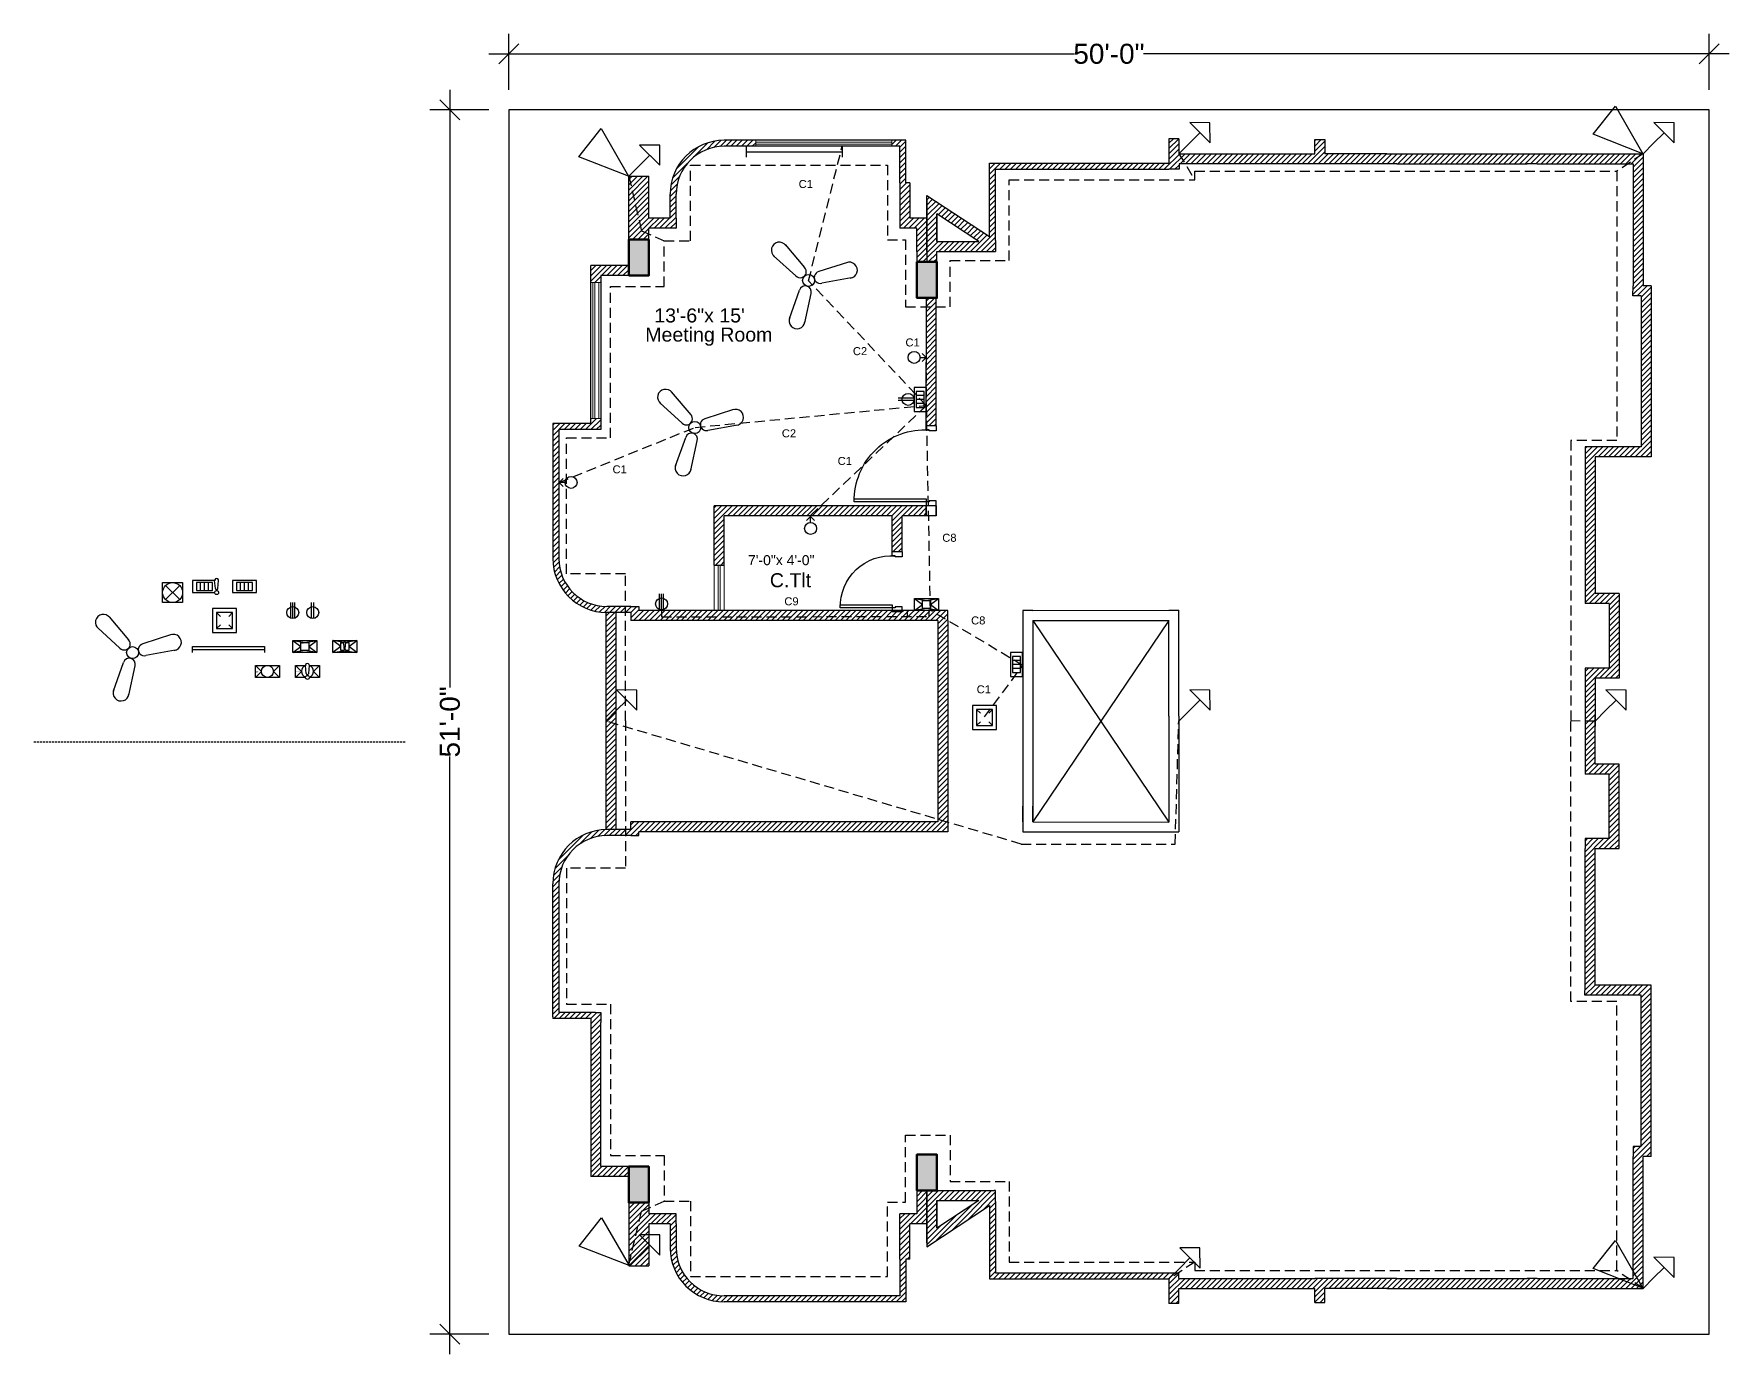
# Model space of a CAD drawing. Header units: inches. Extents: x 3867 to 6777, y -892 to 1021.
# Drawn here: x 3867 to 4714, y 361 to 1021 of the extents above; entities that cross this region are included whole.
import ezdxf

# ---------------------------------------------------------------- set-up
doc = ezdxf.new("R2010")
doc.units = ezdxf.units.IN
doc.header["$MEASUREMENT"] = 0
doc.linetypes.add('DASHED2', pattern=[0.375, 0.25, -0.125])
doc.linetypes.add('HIDDEN', pattern=[0.375, 0.25, -0.125])
for name, color, linetype, lineweight in [('column.60', 255, 'Continuous', 80), ('Text', 191, 'Continuous', 15), ('WINDOW', 40, 'Continuous', 18)]:
    doc.layers.add(name, color=color, linetype=linetype, lineweight=lineweight)
for name, color, linetype in [('Conduit', 7, 'HIDDEN'), ('door', 54, 'Continuous'), ('door2', 102, 'Continuous'), ('earth_conductor', 110, 'Continuous'), ('EmergencyCondu', 130, 'DASHED2'), ('Fittings', 30, 'Continuous'), ('FURNITURE', 54, 'Continuous'), ('HATCH', 1, 'Continuous'), ('lightning protection', 11, 'Continuous'), ('roof_condo', 10, 'DASHED2'), ('three_pin_con', 50, 'DASHED2')]:
    doc.layers.add(name, color=color, linetype=linetype)
doc.layers.add('MES-TEXT', color=250, linetype='Continuous', transparency=0.7)
doc.layers.get('door2').off()
doc.styles.get("Standard").update_dxf_attribs({"font": 'arial.ttf'})
doc.dimstyles.new('details12', dxfattribs={"dimtxt": 10, "dimasz": 10, "dimexe": 10, "dimexo": 10, "dimgap": 0.09, "dimtad": 0, "dimdec": 1, "dimzin": 3, "dimdsep": 46, "dimlunit": 4, "dimtxsty": 'Standard', "dimblk": 'OBLIQUE', "dimcen": 10, "dimdle": 10, "dimclrd": 4, "dimclre": 4, "dimclrt": 7, "dimadec": 0, "dimazin": 0, "dimtfac": 0.5, "dimtdec": 1, "dimtofl": 0, "dimtmove": 0, "dimatfit": 3, "dimfxl": 1, "dimtolj": 1, "dimtzin": 0, "dimarcsym": 0})

# ---------------------------------------------------------------- blocks, each defined once
blk = doc.blocks.new('D3')
at = {"layer": 'FURNITURE', "linetype": 'Continuous'}
for p, q in [((-30, 0), (-30, 5)), ((-28, 5), (-30, 5)), ((-30, 0), (-27.5, 0)), ((-28, 3.5), (-28, 5)), ((-27.5, 3.5), (-28, 3.5)), ((-27.5, 0), (-27.5, 3.5)), ((-2.5, 0), (-2.5, 3.5)), ((-2.5, 3.5), (-2, 3.5)), ((0, 0), (-2.5, 0)), ((-2, 5), (0, 5)), ((-2, 3.5), (-2, 5)), ((0, 0), (0, 5))]:
    blk.add_line(p, q, dxfattribs=at)
blk.add_lwpolyline([(-3.5, 31), (-3.5, 5), (-2, 5), (-2, 31)], close=True, dxfattribs=at)
blk.add_arc((-2.75, 5.67), 25.34, 88.30414, 184.90787, dxfattribs=at)
blk = doc.blocks.new('A$C074A1D5E')
at = {"linetype": 'Continuous'}
for p, q in [((-38, 5), (-40, 5)), ((-40, 0), (-40, 5)), ((-40, 0), (-37.5, 0)), ((-38, 3.5), (-38, 5)), ((-37.5, 3.5), (-38, 3.5)), ((-37.5, 0), (-37.5, 3.5)), ((-2.5, 3.5), (-2, 3.5)), ((-2.5, 0), (-2.5, 3.5)), ((0, 0), (-2.5, 0)), ((-2, 3.5), (-2, 5)), ((-2, 5), (0, 5)), ((0, 0), (0, 5))]:
    blk.add_line(p, q, dxfattribs=at)
blk.add_lwpolyline([(-3.5, 41), (-3.5, 5), (-2, 5), (-2, 41)], close=True, dxfattribs=at)
blk.add_arc((-2.75, 5.69), 35.32, 88.7832, 183.55508, dxfattribs=at)
blk = doc.blocks.new('Wall Light')
for p, q in [((0, 2.68), (0, -2.68)), ((0, 0.05), (48, 0.05)), ((0, 0.05), (0, 0.05)), ((48, 2.68), (48, -2.68))]:
    blk.add_line(p, q)
blk = doc.blocks.new('_Oblique')
at = {"color": 0, "lineweight": -2}
blk.add_line((-0.5, -0.5), (0.5, 0.5), dxfattribs=at)
blk = doc.blocks.new('*D32')
at = {"layer": 'Defpoints', "color": 0, "linetype": 'HIDDEN', "transparency": 16777216}
for p in [(4104.37, 982.79), (4074.97, 370.79), (4104.37, 370.79)]:
    blk.add_point(p, dxfattribs=at)
at = {"layer": 'HATCH', "color": 4, "linetype": 'HIDDEN', "lineweight": -2, "transparency": 16777216}
for p, q in [((4074.97, 992.79), (4074.97, 694.06)), ((4094.37, 982.79), (4064.97, 982.79)), ((4074.97, 360.79), (4074.97, 659.53)), ((4094.37, 370.79), (4064.97, 370.79))]:
    blk.add_line(p, q, dxfattribs=at)
at = {"layer": 'HATCH', "color": 4, "linetype": 'HIDDEN', "lineweight": -2, "transparency": 16777216, "xscale": 10, "yscale": 10, "zscale": 10}
for p, rotation in [((4074.97, 982.79), 90), ((4074.97, 370.79), 270)]:
    blk.add_blockref('_Oblique', p, dxfattribs=dict(at, rotation=rotation))
at = {"layer": 'HATCH', "color": 7, "linetype": 'HIDDEN', "transparency": 16777216, "insert": (4074.97, 676.79), "char_height": 10, "attachment_point": 5, "rotation": 90}
blk.add_mtext('\\A1;51\'-0"', dxfattribs=at)
blk = doc.blocks.new('*D33')
at = {"layer": 'Defpoints', "color": 0, "linetype": 'HIDDEN', "transparency": 16777216}
for p in [(4104.37, 1010.69), (4104.37, 982.71), (4704.37, 982.71)]:
    blk.add_point(p, dxfattribs=at)
at = {"layer": 'HATCH', "color": 4, "linetype": 'HIDDEN', "lineweight": -2, "transparency": 16777216}
for p, q in [((4104.37, 992.71), (4104.37, 1020.69)), ((4704.37, 992.71), (4704.37, 1020.69)), ((4094.37, 1010.69), (4387.11, 1010.69)), ((4714.37, 1010.69), (4421.64, 1010.69))]:
    blk.add_line(p, q, dxfattribs=at)
at = {"layer": 'HATCH', "color": 4, "linetype": 'HIDDEN', "lineweight": -2, "transparency": 16777216, "xscale": 10, "yscale": 10, "zscale": 10, "rotation": 180}
blk.add_blockref('_Oblique', (4104.37, 1010.69), dxfattribs=at)
at = {"layer": 'HATCH', "color": 4, "linetype": 'HIDDEN', "lineweight": -2, "transparency": 16777216, "xscale": 10, "yscale": 10, "zscale": 10}
blk.add_blockref('_Oblique', (4704.37, 1010.69), dxfattribs=at)
at = {"layer": 'HATCH', "color": 7, "linetype": 'HIDDEN', "transparency": 16777216, "insert": (4404.37, 1010.69), "char_height": 10, "attachment_point": 5}
blk.add_mtext('\\A1;50\'-0"', dxfattribs=at)
blk = doc.blocks.new('CeilingFan2')
for p, q in [((-11.72, 17.88), (-2.01, 6.4)), ((-17.47, 12.32), (-6.33, 2.23)), ((19.4, 8.97), (5.09, 4.37)), ((21.34, 1.21), (6.55, -1.46)), ((-9.62, -19.09), (-4.53, -4.94)), ((-1.93, -21.29), (1.23, -6.59))]:
    blk.add_line(p, q)
blk.add_circle((0, 0), 3)
for centre, radius, start, end in [((-14.6, 15.1), 4, 36.40809, 231.66439), ((20.37, 5.09), 4, 276.40809, 111.66439), ((-4.17, 4.31), 3, 224.03624, 44.03624), ((5.82, 1.46), 3, 104.03624, 284.03624), ((-1.65, -5.77), 3, 344.03624, 164.03624), ((-5.78, -20.19), 4, 156.40809, 351.66439)]:
    blk.add_arc(centre, radius, start, end)
blk = doc.blocks.new('SDB_1')
for p, q in [((0, 0), (0, 6)), ((0, 6), (12, 6)), ((0, 6), (4, 3)), ((0, 6), (6, 5)), ((0, 0), (4, 3)), ((6, 1), (0, 0)), ((12, 0), (0, 0)), ((4, 1), (4, 5)), ((4, 5), (8, 5)), ((8, 1), (4, 1)), ((6, 5), (12, 6)), ((12, 0), (6, 1)), ((8, 3), (12, 6)), ((8, 5), (8, 1)), ((8, 3), (12, 0)), ((12, 6), (12, 0))]:
    blk.add_line(p, q)
at = {"insert": (4, 5), "char_height": 0.5, "attachment_point": 1}
blk.add_mtext_dynamic_manual_height_columns('SDB', width=2, gutter_width=12.5, heights=[1], dxfattribs=at)
blk = doc.blocks.new('TubeLight1')
for p, q in [((0, 0), (0, 3)), ((0, 3), (36, 3)), ((0, 1.5), (36, 1.5)), ((36, 3), (36, 0))]:
    blk.add_line(p, q)
blk = doc.blocks.new('WallLight1')
for p, q in [((0, 0), (-2, -2)), ((0, -3), (0, 0)), ((0, 0), (2, -2))]:
    blk.add_line(p, q)
blk.add_circle((0, -6), 3)
blk = doc.blocks.new('ESDB1')
for p, q in [((0, 0), (0, 6)), ((0, 6), (12, 6)), ((4, 3), (0, 6)), ((5.51, 5.08), (0, 6)), ((4, 3), (0, 0)), ((0, 0), (5.51, 0.92)), ((12, 0), (0, 0)), ((4, 1), (4, 5)), ((4, 5), (5.5, 5)), ((5.5, 1), (4, 1)), ((5.75, 2), (5.5, 5)), ((6.25, 2), (6.5, 5)), ((12, 6), (6.49, 5.08)), ((6.49, 0.92), (12, 0)), ((6.5, 5), (8, 5)), ((8, 1), (6.5, 1)), ((8, 3), (12, 6)), ((8, 5), (8, 1)), ((12, 0), (8, 3)), ((12, 6), (12, 0))]:
    blk.add_line(p, q)
blk.add_circle((6, 1), 0.5)
for centre, radius, start, end in [((6, 5), 0.5, 350.47272, 189.52728), ((6, 2), 0.25, 180, 0)]:
    blk.add_arc(centre, radius, start, end)
at = {"insert": (4, 5), "char_height": 0.5, "attachment_point": 1}
blk.add_mtext_dynamic_manual_height_columns('\\pxr0.2;ESDB', width=2, gutter_width=12.5, heights=[0], dxfattribs=at)
blk = doc.blocks.new('Three-Pin_1')
for p, q in [((-1, 0.17), (-1, 8)), ((0, 0), (0, 8)), ((1, 0.17), (1, 8))]:
    blk.add_line(p, q)
blk.add_circle((0, 3), 3)
blk = doc.blocks.new('Two-Pin_1')
for p, q in [((-0.6, 0.06), (-0.6, 8)), ((0.6, 0.06), (0.6, 8))]:
    blk.add_line(p, q)
blk.add_circle((0, 3), 3)
blk = doc.blocks.new('CeilingLight1')
for p, q in [((6, 6), (-6, 6)), ((-6, 6), (-6, -6)), ((4, 4), (-4, 4)), ((-4, 4), (-4, -4)), ((-4, 4), (-2.12, 2.12)), ((4, 4), (2.12, 2.12)), ((4, -4), (4, 4)), ((6, -6), (6, 6)), ((-6, -6), (6, -6)), ((-2.12, -2.12), (-4, -4)), ((-4, -4), (4, -4)), ((2.12, -2.12), (4, -4))]:
    blk.add_line(p, q)
blk = doc.blocks.new('ExhaustFan1')
for p, q in [((-10, 5), (-10, 10)), ((-10, 10), (-5, 10)), ((-8.54, 1.46), (-1.46, 8.54)), ((-1.46, 1.46), (-8.54, 8.54)), ((-5, 10), (0, 10)), ((0, 10), (0, 5)), ((-10, 0), (-10, 5)), ((-5, 0), (-10, 0)), ((0, 0), (-5, 0)), ((0, 5), (0, 0))]:
    blk.add_line(p, q)
blk.add_circle((-5, 5), 5)
blk = doc.blocks.new('SwitchBoard1')
for p, q in [((12, 6), (0, 6)), ((0, 6), (0, 0)), ((0, 0), (12, 0)), ((10, 5), (2, 5)), ((2, 5), (2, 1)), ((2, 1), (10, 1)), ((4, 1), (4, 5)), ((6, 1), (6, 5)), ((8, 1), (8, 5)), ((10, 1), (10, 5)), ((12, 0), (12, 6))]:
    blk.add_line(p, q)
blk = doc.blocks.new('ESwitchBoard1')
for p, q in [((11, 6), (0, 6)), ((0, 6), (0, 0)), ((0, 0), (11, 0)), ((10, 5), (2, 5)), ((2, 5), (2, 1)), ((2, 1), (10, 1)), ((4, 1), (4, 5)), ((6, 1), (6, 5)), ((8, 1), (8, 5)), ((10, 1), (10, 5)), ((11.4, 2), (11, 6)), ((12, 1), (12, 1.4)), ((12.6, 2), (13, 6))]:
    blk.add_line(p, q)
blk.add_circle((12, 0), 1)
for centre, radius, start, end in [((12, 6), 1, 348.57881, 191.42119), ((12, 2), 0.6, 180, 0)]:
    blk.add_arc(centre, radius, start, end)
blk = doc.blocks.new('MainDist1')
for p, q in [((0, 0), (0, 6)), ((0, 6), (12, 6)), ((0, 6), (3, 3)), ((3, 3), (0, 0)), ((12, 0), (0, 0)), ((12, 6), (9, 3)), ((9, 3), (12, 0)), ((12, 6), (12, 0))]:
    blk.add_line(p, q)
blk.add_circle((6, 3), 3)
at = {"insert": (0, 3), "char_height": 0.5, "attachment_point": 1}
blk.add_mtext_dynamic_manual_height_columns('MDB', width=2, gutter_width=12.5, heights=[0], dxfattribs=at)
blk = doc.blocks.new('EMainDist1')
for p, q in [((0, 0), (0, 6)), ((0, 6), (5, 6)), ((0, 6), (3, 3)), ((3, 3), (0, 0)), ((5, 0), (0, 0)), ((5.4, 2), (5, 6)), ((6.6, 2), (7, 6)), ((7, 6), (12, 6)), ((12, 0), (7, 0)), ((12, 6), (9, 3)), ((9, 3), (12, 0)), ((12, 6), (12, 0))]:
    blk.add_line(p, q)
blk.add_circle((6, 0), 1)
for centre, radius, start, end in [((6, 3), 3, 109.13577, 250.81186), ((6, 6), 1, 348.57881, 191.42119), ((6, 2), 0.6, 180, 0), ((6, 3), 3, 289.18814, 70.86423)]:
    blk.add_arc(centre, radius, start, end)
at = {"insert": (0, 3), "char_height": 0.5, "attachment_point": 1}
blk.add_mtext_dynamic_manual_height_columns('EMDB', width=2, gutter_width=12.5, heights=[0], dxfattribs=at)

msp = doc.modelspace()

# ---------------------------------------------------------------- hatches: boundary and pattern name
at = {"layer": 'HATCH', "linetype": 'HIDDEN', "true_color": 0xf7abae}
h = msp.add_hatch(dxfattribs=at)
h.set_pattern_fill('ANSI31', color=241, scale=15)
h.paths.add_polyline_path([(4157.86, 731.49), (4153.4, 731.49, -0.004986), (4152.86, 731.49), (4152.87, 622.92, -0.004854), (4153.4, 622.93), (4157.87, 622.93)], flags=17)
h.paths.add_polyline_path([(4323.84, 732.56), (4323.28, 732.56), (4303.6, 732.56), (4301.09, 732.56), (4301.09, 731.77), (4296.09, 731.77), (4296.09, 732.56), (4169.36, 732.56), (4169.36, 734.49), (4165.36, 734.49), (4153.4, 734.49, -0.414214), (4129.4, 758.49), (4129.41, 822.87), (4147.72, 822.87), (4150.36, 822.91), (4150.36, 827.87), (4150.36, 828.44), (4145.36, 828.44), (4145.36, 825.87), (4126.4, 825.87), (4126.4, 825.01), (4126.4, 758.49, 0.414214), (4153.4, 731.49), (4157.86, 731.49), (4165.36, 731.49), (4165.36, 727.56), (4318.84, 727.56), (4318.84, 626.86), (4165.36, 626.86), (4165.36, 622.93), (4153.4, 622.93, 0.414214), (4126.4, 595.93), (4126.4, 529.4), (4126.4, 528.54), (4145.36, 528.54), (4145.36, 449.54), (4164.36, 449.54), (4164.36, 454.54), (4150.36, 454.54), (4150.36, 526.54), (4150.36, 531.54), (4150.27, 531.54), (4147.72, 531.54), (4129.41, 531.54), (4129.4, 595.92, -0.414313), (4153.4, 619.93), (4165.36, 619.93), (4169.36, 619.93), (4169.36, 621.86), (4323.28, 621.86), (4323.84, 621.86), (4323.84, 626.86), (4323.84, 727.56)])
h.paths.add_polyline_path([(4174.36, 425.89), (4185.01, 425.86), (4185.01, 413.9, 0.414214), (4212.01, 386.9), (4302.93, 386.9), (4302.93, 408.22), (4304.93, 408.22), (4304.93, 425.86), (4313.36, 425.86), (4313.36, 442.5), (4308.36, 442.5), (4308.36, 430.86), (4299.93, 430.86), (4299.93, 408.22), (4299.93, 389.91), (4212.01, 389.9, -0.414286), (4188.01, 413.9), (4188.01, 425.86), (4188.01, 430.9), (4174.36, 430.9), (4174.36, 436.5), (4164.36, 436.5), (4164.36, 404.86), (4174.36, 404.86)])
h.paths.add_polyline_path([(4347.71, 437.02), (4347.71, 442.5), (4346.94, 442.5), (4318.36, 442.5), (4313.36, 442.5), (4313.36, 414.46), (4344.71, 435.05), (4344.73, 398.36), (4434.36, 398.36), (4434.36, 386.14), (4439.36, 386.14), (4439.36, 389.28), (4439.36, 393.64), (4507.36, 393.64), (4507.36, 386.57), (4512.36, 386.57), (4512.36, 393.64), (4543.36, 393.64), (4671.36, 393.64), (4671.36, 459.61), (4675.36, 459.61), (4675.36, 545.15), (4651.36, 545.15), (4647.36, 545.15), (4647.36, 568.58), (4647.36, 613.46), (4659.36, 613.46), (4659.36, 655.71), (4647.36, 655.71), (4647.36, 674.71), (4647.36, 679.71), (4647.36, 698.71), (4659.36, 698.71), (4659.36, 740.96), (4647.36, 740.96), (4647.36, 785.84), (4647.36, 809.27), (4651.36, 809.27), (4675.36, 809.27), (4675.36, 894.81), (4671.36, 894.81), (4671.36, 960.78), (4543.36, 960.78), (4512.36, 960.78), (4512.36, 967.84), (4507.26, 967.84), (4507.26, 960.78), (4439.36, 960.78), (4439.36, 965.14), (4439.36, 968.28), (4434.36, 968.28), (4434.36, 956.06), (4344.73, 956.06), (4344.71, 919.36), (4313.36, 939.95), (4313.36, 911.91), (4313.36, 906.71), (4318.36, 906.71), (4318.36, 911.91), (4346.94, 911.91), (4347.71, 911.91), (4347.71, 911.92), (4347.71, 917.39), (4347.72, 953.06), (4434.36, 953.06), (4439.41, 953.04), (4439.41, 955.78), (4548.36, 955.78), (4613.36, 955.78), (4618.36, 955.78), (4666.36, 955.78), (4666.36, 894.81), (4666.3, 889.81), (4670.36, 889.81), (4670.36, 814.27), (4642.36, 814.27), (4642.36, 809.27), (4642.36, 785.84), (4642.36, 740.96), (4642.38, 735.96), (4654.36, 735.96), (4654.36, 703.71), (4642.36, 703.71), (4642.36, 650.71), (4654.36, 650.71), (4654.36, 618.46), (4642.36, 618.46), (4642.36, 613.46), (4642.36, 568.58), (4642.36, 545.15), (4642.34, 540.15), (4670.36, 540.15), (4670.36, 464.61), (4666.36, 464.61), (4666.36, 459.61), (4666.36, 398.64), (4618.36, 398.64), (4613.36, 398.64), (4548.36, 398.64), (4507.36, 398.64), (4439.36, 398.64), (4439.36, 401.36), (4434.36, 401.36), (4347.72, 401.36)])
h.paths.add_polyline_path([(4318.36, 423.73), (4318.36, 437.5), (4339.33, 437.5)], flags=16)
h.paths.add_polyline_path([(4339.33, 916.91), (4318.36, 916.91), (4318.36, 930.69)], flags=16)
h.paths.add_polyline_path([(4313.09, 784.77), (4207.09, 784.77), (4207.09, 755.2), (4212.09, 755.2), (4212.09, 779.77), (4296.09, 779.77), (4296.09, 761.77), (4301.09, 761.77), (4301.09, 779.77), (4313.09, 779.77)], flags=17)
h.paths.add_polyline_path([(4317.95, 888.71), (4313.13, 888.71), (4313.09, 824.77), (4318.09, 824.77)])
h.paths.add_polyline_path([(4313.36, 928.56), (4304.93, 928.56), (4304.93, 946.2), (4302.93, 946.2), (4302.93, 967.52), (4295.84, 967.52), (4295.84, 964.51), (4299.93, 964.51), (4299.93, 946.2), (4299.93, 923.56), (4308.36, 923.56), (4308.36, 911.91), (4308.36, 906.71), (4313.36, 906.71), (4313.36, 911.91)])
h.paths.add_polyline_path([(4188.01, 928.53), (4188.01, 940.52, -0.414214), (4212.01, 964.52), (4227.84, 964.51), (4227.86, 967.52), (4212.01, 967.52, 0.414214), (4185.01, 940.52), (4185.01, 928.56), (4174.36, 928.53), (4174.36, 949.56), (4164.36, 949.56), (4164.36, 917.91), (4174.36, 917.91), (4174.36, 923.52), (4188.01, 923.52)])
h.paths.add_polyline_path([(4164.36, 904.87), (4145.36, 904.87), (4145.36, 896.44), (4150.36, 896.44), (4150.36, 899.87), (4164.36, 899.87)])
at = {"layer": 'HATCH', "linetype": 'HIDDEN', "true_color": 0x642165}
h = msp.add_hatch(color=219, dxfattribs=at)
h.dxf.hatch_style = 1
h.paths.add_polyline_path([(4174.36, 917.91), (4164.36, 917.91), (4164.36, 899.87), (4174.36, 899.87)])
h.paths.add_polyline_path([(4318.36, 906.71), (4308.36, 906.71), (4308.36, 888.71), (4318.36, 888.71)])
h.paths.add_polyline_path([(4174.36, 454.54), (4164.36, 454.54), (4164.36, 436.5), (4174.36, 436.5)])
h.paths.add_polyline_path([(4318.36, 460.5), (4308.36, 460.5), (4308.36, 442.5), (4318.36, 442.5)])

# ---------------------------------------------------------------- linework, layer by layer
for p, q in [((4104.37, 982.79), (4104.37, 370.79)), ((4704.37, 982.71), (4104.37, 982.71)), ((4704.37, 370.71), (4704.37, 982.71)), ((4434.36, 968.28), (4434.36, 956.06)), ((4439.36, 968.28), (4439.36, 965.14)), ((4507.26, 960.78), (4507.26, 967.84)), ((4507.26, 967.84), (4507.36, 967.84)), ((4512.36, 967.84), (4512.36, 960.78)), ((4299.93, 964.51), (4212.01, 964.52)), ((4439.36, 965.14), (4439.36, 960.78)), ((4439.36, 960.78), (4507.26, 960.78)), ((4543.36, 960.78), (4512.36, 960.78)), ((4543.36, 960.78), (4671.36, 960.78)), ((4671.36, 960.78), (4671.36, 894.81)), ((4174.36, 928.53), (4174.36, 949.56)), ((4439.41, 953.04), (4434.36, 953.06)), ((4548.36, 955.78), (4439.41, 955.78)), ((4439.41, 955.78), (4439.41, 953.04)), ((4548.36, 955.78), (4613.36, 955.78)), ((4618.36, 955.78), (4613.36, 955.78)), ((4618.36, 955.78), (4666.36, 955.78)), ((4666.36, 955.78), (4666.36, 894.81)), ((4313.36, 911.91), (4313.36, 939.95)), ((4313.36, 939.95), (4344.71, 919.36)), ((4313.36, 938.06), (4313.36, 911.91)), ((4185.01, 928.56), (4174.36, 928.53)), ((4313.36, 928.56), (4304.93, 928.56)), ((4318.36, 930.69), (4318.36, 916.91)), ((4318.36, 916.91), (4318.36, 930.69)), ((4174.36, 917.91), (4174.36, 923.56)), ((4188.01, 923.52), (4174.36, 923.52)), ((4308.36, 923.56), (4299.93, 923.56)), ((4308.36, 911.91), (4308.36, 923.56)), ((4347.71, 917.39), (4347.71, 911.92)), ((4308.36, 911.91), (4308.36, 906.71)), ((4313.36, 911.91), (4313.36, 906.71)), ((4318.36, 906.71), (4318.36, 911.91)), ((4346.94, 911.91), (4347.71, 911.91)), ((4347.71, 911.91), (4347.71, 911.92)), ((4164.36, 904.87), (4145.36, 904.87)), ((4145.36, 825.87), (4145.36, 904.87)), ((4164.36, 899.87), (4150.36, 899.87)), ((4150.36, 899.87), (4150.36, 827.87)), ((4666.3, 889.81), (4666.36, 894.81)), ((4670.36, 889.81), (4666.3, 889.81)), ((4670.36, 889.81), (4670.36, 814.27)), ((4675.36, 894.81), (4671.36, 894.81)), ((4675.36, 894.81), (4675.36, 809.27)), ((4313.09, 824.77), (4313.13, 888.71)), ((4318.09, 824.77), (4317.95, 888.71)), ((4126.4, 825.87), (4126.4, 825.01)), ((4129.41, 822.87), (4129.4, 758.49)), ((4150.36, 822.91), (4147.72, 822.87)), ((4150.36, 827.87), (4150.36, 822.91)), ((4318.09, 824.77), (4313.09, 824.77)), ((4670.36, 814.27), (4642.36, 814.27)), ((4642.36, 814.27), (4642.36, 809.27)), ((4642.36, 809.27), (4642.36, 785.84)), ((4651.36, 809.27), (4647.36, 809.27)), ((4647.36, 809.27), (4647.36, 785.84)), ((4675.36, 809.27), (4651.36, 809.27)), ((4207.09, 755.2), (4207.09, 784.77)), ((4318.09, 784.77), (4207.09, 784.77)), ((4212.09, 755.2), (4212.09, 779.77)), ((4296.09, 779.77), (4212.09, 779.77)), ((4296.09, 761.77), (4296.09, 779.77)), ((4301.09, 761.77), (4301.09, 779.77)), ((4318.09, 779.77), (4301.09, 779.77)), ((4313.09, 784.77), (4313.09, 779.77)), ((4313.09, 779.77), (4313.09, 784.77)), ((4318.09, 784.77), (4318.09, 779.77)), ((4318.09, 779.77), (4318.09, 784.77)), ((4642.36, 785.84), (4642.36, 740.96)), ((4647.36, 785.84), (4647.36, 740.96)), ((4207.09, 755.2), (4212.09, 755.2)), ((4301.09, 761.77), (4296.09, 761.77)), ((4642.36, 740.96), (4642.38, 735.96)), ((4659.36, 740.96), (4647.36, 740.96)), ((4659.36, 740.96), (4659.36, 698.71)), ((4152.86, 731.49), (4152.87, 622.92)), ((4157.86, 731.49), (4157.87, 622.93)), ((4165.36, 734.49), (4169.36, 734.49)), ((4165.36, 731.49), (4165.36, 727.56)), ((4169.36, 734.49), (4169.36, 732.56)), ((4323.28, 732.56), (4169.36, 732.56)), ((4323.84, 732.56), (4323.28, 732.56)), ((4323.84, 727.56), (4323.84, 732.56)), ((4323.84, 732.56), (4323.84, 732.56)), ((4361.34, 732.56), (4361.34, 621.86)), ((4366.36, 732.56), (4361.34, 732.56)), ((4366.36, 732.56), (4434.36, 732.58)), ((4434.36, 732.58), (4439.36, 732.57)), ((4439.36, 679.71), (4439.36, 732.57)), ((4654.36, 735.96), (4642.38, 735.96)), ((4654.36, 735.96), (4654.36, 703.71)), ((4318.84, 727.56), (4165.36, 727.56)), ((4318.84, 727.56), (4318.84, 626.86)), ((4323.84, 727.56), (4323.84, 626.86)), ((4366.36, 727.55), (4434.36, 727.42)), ((4366.36, 727.55), (4366.36, 626.85)), ((4366.36, 727.55), (4434.36, 626.76)), ((4434.36, 727.42), (4366.36, 626.85)), ((4434.36, 679.71), (4434.36, 727.42)), ((4654.36, 703.71), (4642.36, 703.71)), ((4642.36, 703.71), (4642.36, 650.71)), ((4647.36, 698.71), (4647.36, 679.71)), ((4659.36, 698.71), (4647.36, 698.71)), ((4434.36, 679.71), (4434.36, 674.71)), ((4439.36, 679.71), (4439.36, 674.71)), ((4647.36, 679.71), (4647.36, 674.71)), ((4647.36, 674.71), (4647.36, 679.71)), ((4434.36, 674.71), (4434.36, 626.76)), ((4439.36, 674.71), (4439.36, 621.82)), ((4647.36, 655.71), (4647.36, 674.71)), ((4659.36, 655.71), (4647.36, 655.71)), ((4659.36, 613.46), (4659.36, 655.71)), ((4654.36, 650.71), (4642.36, 650.71)), ((4654.36, 618.46), (4654.36, 650.71)), ((4361.36, 626.86), (4361.36, 634.71)), ((4366.36, 626.85), (4366.36, 634.71)), ((4318.84, 626.86), (4165.36, 626.86)), ((4165.36, 622.93), (4165.36, 626.86)), ((4165.36, 619.93), (4169.36, 619.93)), ((4323.28, 621.86), (4169.36, 621.86)), ((4169.36, 619.93), (4169.36, 621.86)), ((4217.36, 621.86), (4212.36, 621.86)), ((4323.84, 621.86), (4323.28, 621.86)), ((4323.84, 626.86), (4323.84, 621.86)), ((4361.34, 621.86), (4366.36, 621.86)), ((4366.36, 626.85), (4434.36, 626.76)), ((4366.36, 621.86), (4434.36, 621.82)), ((4434.36, 621.82), (4439.36, 621.82)), ((4654.36, 618.46), (4642.36, 618.46)), ((4642.36, 618.46), (4642.36, 613.46)), ((4642.36, 568.58), (4642.36, 613.46)), ((4647.36, 568.58), (4647.36, 613.46)), ((4647.36, 613.46), (4659.36, 613.46)), ((4129.4, 595.93), (4129.41, 531.54)), ((4642.36, 545.15), (4642.36, 568.58)), ((4647.36, 545.15), (4647.36, 568.58)), ((4642.34, 540.15), (4642.36, 545.15)), ((4651.36, 545.15), (4647.36, 545.15)), ((4675.36, 545.15), (4651.36, 545.15)), ((4675.36, 459.61), (4675.36, 545.15)), ((4670.36, 540.15), (4642.34, 540.15)), ((4670.36, 464.61), (4670.36, 540.15)), ((4126.4, 529.4), (4126.4, 528.54)), ((4145.36, 528.54), (4145.36, 449.54)), ((4147.72, 531.54), (4150.27, 531.54)), ((4150.27, 531.54), (4150.36, 531.54)), ((4150.36, 531.54), (4150.36, 526.54)), ((4150.36, 454.54), (4150.36, 526.54)), ((4670.36, 464.61), (4666.36, 464.61)), ((4666.36, 464.61), (4666.36, 459.61)), ((4666.36, 398.64), (4666.36, 459.61)), ((4671.36, 393.64), (4671.36, 459.61)), ((4675.36, 459.61), (4671.36, 459.61)), ((4164.36, 449.54), (4145.36, 449.54)), ((4164.36, 454.54), (4150.36, 454.54)), ((4308.36, 442.5), (4308.36, 430.86)), ((4313.36, 416.36), (4313.36, 442.5)), ((4313.36, 442.5), (4313.36, 414.46)), ((4318.36, 447.7), (4318.36, 442.5)), ((4347.71, 442.5), (4346.94, 442.5)), ((4347.71, 437.02), (4347.71, 442.5)), ((4174.36, 436.5), (4174.36, 430.85)), ((4313.36, 414.46), (4344.71, 435.05)), ((4318.36, 423.73), (4318.36, 437.5)), ((4318.36, 437.5), (4318.36, 423.73)), ((4188.01, 430.9), (4174.36, 430.9)), ((4174.36, 425.89), (4174.36, 404.86)), ((4185.01, 425.86), (4174.36, 425.89)), ((4308.36, 430.86), (4299.93, 430.86)), ((4313.36, 425.86), (4304.93, 425.86)), ((4434.36, 401.36), (4439.33, 401.36)), ((4434.36, 398.36), (4434.36, 386.14)), ((4439.36, 401.36), (4439.33, 401.36)), ((4439.36, 398.64), (4439.36, 401.36)), ((4439.36, 398.64), (4507.36, 398.64)), ((4548.36, 398.64), (4507.36, 398.64)), ((4548.36, 398.64), (4613.36, 398.64)), ((4618.36, 398.64), (4613.36, 398.64)), ((4618.36, 398.64), (4666.36, 398.64)), ((4439.36, 389.28), (4439.36, 393.64)), ((4439.36, 393.64), (4507.36, 393.64)), ((4507.36, 386.57), (4507.36, 393.64)), ((4543.36, 393.64), (4512.36, 393.64)), ((4512.36, 386.57), (4512.36, 393.64)), ((4543.36, 393.64), (4671.36, 393.64)), ((4439.36, 386.14), (4439.36, 389.28)), ((4104.37, 370.71), (4704.37, 370.71))]:
    msp.add_line(p, q)
at = {"linetype": 'Continuous'}
for p, q in [((4302.93, 967.52), (4212.01, 967.52)), ((4302.93, 946.2), (4302.93, 967.52)), ((4439.36, 968.28), (4434.36, 968.28)), ((4507.36, 967.84), (4512.36, 967.84)), ((4299.93, 946.2), (4299.93, 964.51)), ((4164.36, 917.91), (4164.36, 949.56)), ((4164.36, 949.56), (4174.36, 949.56)), ((4344.71, 919.36), (4344.73, 956.06)), ((4344.72, 956.06), (4434.36, 956.06)), ((4347.71, 917.39), (4347.72, 953.06)), ((4347.72, 953.06), (4434.36, 953.06)), ((4299.93, 946.2), (4299.93, 923.53)), ((4304.93, 946.2), (4302.93, 946.2)), ((4304.93, 946.2), (4304.93, 928.56)), ((4185.01, 928.56), (4185.01, 940.52)), ((4188.01, 928.56), (4188.01, 940.52)), ((4188.01, 928.53), (4188.01, 923.52)), ((4339.33, 916.91), (4318.36, 930.69)), ((4318.36, 916.91), (4339.33, 916.91)), ((4318.36, 911.91), (4346.94, 911.91)), ((4145.36, 825.87), (4126.4, 825.87)), ((4126.4, 825.01), (4126.4, 758.49)), ((4147.72, 822.87), (4129.41, 822.87)), ((4165.36, 734.49), (4153.4, 734.49)), ((4165.36, 731.49), (4153.4, 731.49)), ((4165.36, 622.93), (4153.4, 622.93)), ((4165.36, 619.93), (4153.4, 619.93)), ((4126.4, 529.4), (4126.4, 595.93)), ((4145.36, 528.54), (4126.4, 528.54)), ((4147.72, 531.54), (4129.41, 531.54)), ((4318.36, 442.5), (4346.94, 442.5)), ((4164.36, 436.5), (4164.36, 404.86)), ((4339.33, 437.5), (4318.36, 423.73)), ((4318.36, 437.5), (4339.33, 437.5)), ((4344.71, 435.05), (4344.73, 398.36)), ((4347.71, 437.02), (4347.72, 401.36)), ((4185.01, 425.86), (4185.01, 413.9)), ((4188.01, 425.89), (4188.01, 430.9)), ((4188.01, 425.86), (4188.01, 413.9)), ((4299.93, 408.22), (4299.93, 430.89)), ((4304.93, 408.22), (4304.93, 425.86)), ((4299.93, 408.22), (4299.93, 389.91)), ((4304.93, 408.22), (4302.93, 408.22)), ((4302.93, 408.22), (4302.93, 386.9)), ((4164.36, 404.86), (4174.36, 404.86)), ((4344.72, 398.36), (4434.36, 398.36)), ((4347.72, 401.36), (4434.36, 401.36)), ((4299.93, 389.91), (4212.01, 389.9)), ((4302.93, 386.9), (4212.01, 386.9)), ((4439.36, 386.14), (4434.36, 386.14)), ((4507.36, 386.57), (4512.36, 386.57))]:
    msp.add_line(p, q, dxfattribs=at)
for centre, radius, start, end in [((4212.01, 940.52), 27, 90, 180), ((4212.01, 940.52), 24, 90, 180), ((4153.4, 758.49), 27, 180, 270), ((4153.4, 758.49), 24, 180, 270), ((4153.4, 595.93), 27, 90, 180), ((4153.4, 595.93), 24, 90, 180), ((4212.01, 413.9), 27, 180, 270), ((4212.01, 413.9), 24, 180, 270)]:
    msp.add_arc(centre, radius, start, end, dxfattribs=at)
at = {"layer": 'column.60', "ltscale": 0.3}
for points in [[(4164.36, 899.87), (4174.36, 899.87), (4174.36, 917.91), (4164.36, 917.91)], [(4308.36, 906.71), (4318.36, 906.71), (4318.36, 888.71), (4308.36, 888.71)], [(4308.36, 442.5), (4318.36, 442.5), (4318.36, 460.5), (4308.36, 460.5)], [(4164.36, 454.54), (4174.36, 454.54), (4174.36, 436.5), (4164.36, 436.5)]]:
    msp.add_lwpolyline(points, close=True, dxfattribs=at)
at = {"layer": 'Conduit', "linetype": 'HIDDEN'}
msp.add_line((4303.6, 732.56), (4303.6, 729.74), dxfattribs=at)
at = {"layer": 'earth_conductor', "ltscale": 20}
for p, q in [((4646.39, 970.51), (4657.55, 984.64)), ((4657.55, 984.64), (4671.25, 960.75)), ((4139.39, 959.26), (4150.55, 973.39)), ((4150.55, 973.39), (4164.25, 949.5)), ((4671.25, 960.75), (4646.39, 970.51)), ((4164.25, 949.5), (4139.39, 959.26)), ((4139.64, 414.76), (4150.8, 428.89)), ((4150.8, 428.89), (4164.5, 405)), ((4646.39, 403.51), (4657.55, 417.64)), ((4657.55, 417.64), (4671.25, 393.75)), ((4164.5, 405), (4139.64, 414.76)), ((4671.25, 393.75), (4646.39, 403.51))]:
    msp.add_line(p, q, dxfattribs=at)
at = {"layer": 'EmergencyCondu', "ltscale": 20}
for p, q in [((4254.25, 897.25), (4271, 964.5)), ((4313, 835), (4254.25, 897.25)), ((4313, 859), (4313, 835)), ((4197.5, 824), (4313, 835)), ((4255.25, 780), (4313, 834.75)), ((4313, 834.75), (4315, 732.5)), ((4129.5, 796.5), (4197.5, 824)), ((4361.25, 705), (4315, 732.75)), ((4342.25, 679.25), (4361.25, 705))]:
    msp.add_line(p, q, dxfattribs=at)
at = {"layer": 'EmergencyCondu', "ltscale": 4}
msp.add_line((3867, 666.75), (4052.91, 666.75), dxfattribs=at)
at = {"layer": 'lightning protection'}
for p, q in [((4454.86, 976.27), (4444.8, 976.34)), ((4444.8, 976.34), (4454.92, 966.22)), ((4454.92, 966.22), (4454.86, 976.27)), ((4686.86, 976.27), (4676.8, 976.34)), ((4676.8, 976.34), (4686.92, 966.22)), ((4686.92, 966.22), (4686.86, 976.27)), ((4444.62, 966.03), (4439.36, 960.78)), ((4444.62, 966.03), (4449.86, 971.28)), ((4676.62, 966.03), (4671.36, 960.78)), ((4676.62, 966.03), (4681.86, 971.28)), ((4169.62, 954.81), (4174.86, 960.06)), ((4179.86, 965.05), (4169.8, 965.12)), ((4169.8, 965.12), (4179.92, 955)), ((4179.92, 955), (4179.86, 965.05)), ((4169.62, 954.81), (4164.36, 949.56)), ((4158.12, 682.46), (4163.37, 687.71)), ((4168.36, 692.7), (4158.3, 692.77)), ((4158.3, 692.77), (4168.43, 682.65)), ((4168.43, 682.65), (4168.36, 692.7)), ((4444.62, 682.46), (4449.86, 687.71)), ((4454.86, 692.7), (4444.8, 692.77)), ((4444.8, 692.77), (4454.92, 682.65)), ((4454.92, 682.65), (4454.86, 692.7)), ((4652.62, 682.46), (4657.86, 687.71)), ((4662.86, 692.7), (4652.8, 692.77)), ((4652.8, 692.77), (4662.92, 682.65)), ((4662.92, 682.65), (4662.86, 692.7)), ((4158.12, 682.46), (4152.87, 677.21)), ((4444.62, 682.46), (4439.36, 677.21)), ((4652.62, 682.46), (4647.36, 677.21)), ((4169.62, 410.12), (4174.86, 415.36)), ((4179.86, 420.36), (4169.8, 420.43)), ((4169.8, 420.43), (4179.92, 410.3)), ((4179.92, 410.3), (4179.86, 420.36)), ((4169.62, 410.12), (4164.36, 404.86)), ((4439.62, 403.61), (4444.86, 408.86)), ((4449.86, 413.85), (4439.8, 413.92)), ((4439.8, 413.92), (4449.92, 403.8)), ((4449.92, 403.8), (4449.86, 413.85)), ((4686.86, 409.13), (4676.8, 409.21)), ((4676.8, 409.21), (4686.92, 399.08)), ((4686.92, 399.08), (4686.86, 409.13)), ((4439.62, 403.61), (4434.36, 398.36)), ((4676.62, 398.89), (4671.36, 393.64)), ((4676.62, 398.89), (4681.86, 404.14))]:
    msp.add_line(p, q, dxfattribs=at)
at = {"layer": 'roof_condo', "ltscale": 20}
for p, q in [((4439.36, 960.78), (4447.25, 947.75)), ((4671.25, 960.75), (4658.25, 952)), ((4164.36, 949.56), (4170.75, 922.25)), ((4195.25, 917.25), (4195.25, 955)), ((4195.25, 955), (4293.75, 955)), ((4293.75, 955), (4293.75, 917.75)), ((4447.25, 947.75), (4447.25, 952)), ((4447.25, 952), (4658.25, 952)), ((4658.25, 952), (4658.25, 817.5)), ((4354.5, 907.5), (4354.5, 947.75)), ((4354.5, 947.75), (4447.25, 947.75)), ((4170.75, 922.25), (4182, 917.25)), ((4182, 894.5), (4182, 917.25)), ((4182, 917.25), (4195.25, 917.25)), ((4293.75, 917.75), (4302.75, 917.75)), ((4302.75, 917.75), (4302.75, 884.25)), ((4325, 884.25), (4325, 907.5)), ((4325, 907.5), (4354.5, 907.5)), ((4155.25, 818.75), (4155.25, 894.5)), ((4155.25, 894.5), (4182, 894.5)), ((4302.75, 884.25), (4325, 884.25)), ((4133.25, 750.75), (4133.25, 818.75)), ((4133.25, 818.75), (4155.25, 818.75)), ((4658.25, 817.5), (4635.25, 817.5)), ((4635.25, 817.5), (4635.25, 677.25)), ((4162.75, 750.75), (4133.25, 750.75)), ((4162.75, 677.25), (4162.75, 750.75)), ((4360.5, 615.75), (4152.75, 677.25)), ((4162.75, 677.25), (4162.75, 603.75)), ((4437.5, 615.75), (4439.25, 677.25)), ((4635.25, 537), (4635.25, 677.25)), ((4647.36, 677.21), (4635.25, 677.25)), ((4360.5, 615.75), (4437.5, 615.75)), ((4162.75, 603.75), (4133.25, 603.75)), ((4133.25, 603.75), (4133.25, 535.75)), ((4133.25, 535.75), (4155.25, 535.75)), ((4155.25, 535.75), (4155.25, 460)), ((4658.25, 537), (4635.25, 537)), ((4658.25, 402.5), (4658.25, 537)), ((4302.75, 436.75), (4302.75, 470.25)), ((4302.75, 470.25), (4325, 470.25)), ((4325, 470.25), (4325, 447)), ((4155.25, 460), (4182, 460)), ((4182, 460), (4182, 437.25)), ((4325, 447), (4354.5, 447)), ((4354.5, 447), (4354.5, 406.75)), ((4164.36, 405.24), (4170.75, 432.25)), ((4170.75, 432.25), (4182, 437.25)), ((4182, 437.25), (4195.25, 437.25)), ((4195.25, 437.25), (4195.25, 399.5)), ((4293.75, 399.5), (4293.75, 436.75)), ((4293.75, 436.75), (4302.75, 436.75)), ((4354.5, 406.75), (4447.25, 406.75)), ((4447.25, 406.75), (4434.36, 398.36)), ((4447.25, 406.75), (4447.25, 402.5)), ((4195.25, 399.5), (4293.75, 399.5)), ((4447.25, 402.5), (4658.25, 402.5)), ((4671.36, 393.64), (4658.25, 402.5))]:
    msp.add_line(p, q, dxfattribs=at)
at = {"layer": 'three_pin_con', "ltscale": 20}
for p, q in [((4180.75, 732.75), (4180.75, 729.25)), ((4180.75, 729.25), (4314.5, 729.5)), ((4314.5, 729.5), (4314.5, 732.75))]:
    msp.add_line(p, q, dxfattribs=at)
at = {"layer": 'WINDOW'}
for p, q in [((4227.86, 967.52), (4227.84, 964.51)), ((4295.84, 966.51), (4227.84, 966.51)), ((4295.84, 967.52), (4295.84, 964.51)), ((4295.84, 965.51), (4227.84, 965.51)), ((4295.84, 964.51), (4227.84, 964.51)), ((4145.36, 828.44), (4145.36, 896.44)), ((4145.36, 896.44), (4150.36, 896.44)), ((4146.36, 828.44), (4146.36, 896.44)), ((4147.36, 828.44), (4147.36, 896.44)), ((4149.36, 828.44), (4149.36, 896.44)), ((4150.36, 828.44), (4150.36, 896.44)), ((4145.36, 828.44), (4150.36, 828.44)), ((4207.09, 755.2), (4207.09, 732.56)), ((4209.09, 755.2), (4209.09, 732.56)), ((4210.09, 755.2), (4210.09, 732.56)), ((4212.09, 755.2), (4212.09, 732.56))]:
    msp.add_line(p, q, dxfattribs=at)

# ---------------------------------------------------------------- block references
for name, p in [('Wall Light', (4223.06, 961.77)), ('ExhaustFan1', (3941.35, 736.44)), ('ESwitchBoard1', (3946.35, 741.44)), ('SwitchBoard1', (3966.35, 741.44)), ('CeilingFan2', (3916.35, 711.44)), ('CeilingLight1', (3962.35, 727.44)), ('Three-Pin_1', (3996.35, 728.44)), ('Two-Pin_1', (4006.35, 728.44)), ('TubeLight1', (3946.35, 711.44)), ('SDB_1', (3996.35, 711.44)), ('ESDB1', (4016.35, 711.44)), ('MainDist1', (3977.75, 699.03)), ('EMainDist1', (3997.75, 699.03))]:
    msp.add_blockref(name, p)
at = {"layer": 'door', "ltscale": 0.3, "xscale": -1, "rotation": 90}
msp.add_blockref('A$C074A1D5E', (4318.09, 784.77), dxfattribs=at)
at = {"layer": 'door2', "ltscale": 0.3, "xscale": -1, "rotation": 90}
msp.add_blockref('D3', (4301.09, 731.77), dxfattribs=at)
at = {"layer": 'Fittings', "ltscale": 10}
for p in [(4254.25, 897.5), (4197.35, 823.94)]:
    msp.add_blockref('CeilingFan2', p, dxfattribs=at)
at = {"layer": 'Fittings', "ltscale": 20}
for name, p, rotation in [('WallLight1', (4313, 859), 270), ('Two-Pin_1', (4307, 838), 90), ('SwitchBoard1', (4313, 832), 90), ('SwitchBoard1', (4361.25, 699.5), 90)]:
    msp.add_blockref(name, p, dxfattribs=dict(at, rotation=rotation))
at = {"layer": 'Fittings', "rotation": 90}
msp.add_blockref('WallLight1', (4129.5, 796.5), dxfattribs=at)
at = {"layer": 'Fittings'}
for name, p in [('WallLight1', (4255.25, 779.5)), ('Three-Pin_1', (4180.75, 732.75))]:
    msp.add_blockref(name, p, dxfattribs=at)
at = {"layer": 'Fittings', "ltscale": 20}
for name, p in [('SDB_1', (4307.25, 732.5)), ('CeilingLight1', (4342.25, 679))]:
    msp.add_blockref(name, p, dxfattribs=at)

# ---------------------------------------------------------------- texts
at = {"layer": 'MES-TEXT', "ltscale": 0.05, "char_height": 7, "width": 172, "attachment_point": 3}
for s, insert in [('13\'-6"x 15\'', (4222.36, 883.45)), ('Meeting Room', (4236.17, 873.9))]:
    msp.add_mtext(s, dxfattribs=dict(at, insert=insert))
at = {"layer": 'MES-TEXT', "ltscale": 0.3, "width": 80.5, "attachment_point": 1}
for s, insert, char_height in [('7\'-0"x 4\'-0"', (4223.95, 760.14), 5), ('{\\fArial|b0|i0|c0|p34;C.Tlt}', (4234.87, 751.12), 7)]:
    msp.add_mtext(s, dxfattribs=dict(at, insert=insert, char_height=char_height))
at = {"layer": 'Text'}
for s, p in [('C1', (4249.28, 943.66)), ('C1', (4302.66, 864.47)), ('C2', (4276.38, 860.12)), ('C2', (4240.86, 819.04)), ('C1', (4156.24, 801.03)), ('C1', (4268.77, 805.21)), ('C8', (4321.06, 766.83)), ('C9', (4242.11, 735.07)), ('C8', (4335.47, 725.52)), ('C1', (4338.26, 691.07))]:
    msp.add_text(s, height=4, dxfattribs=at).set_placement(p)

# ---------------------------------------------------------------- dimensions: what is measured, and where the dimension line sits
at = {"layer": 'HATCH', "linetype": 'HIDDEN'}
dim = msp.add_linear_dim(base=(4104.37, 1010.69), p1=(4704.37, 982.71), p2=(4104.37, 982.71), dimstyle='details12', dxfattribs=at)
dim.commit()
dim.dimension.update_dxf_attribs({"geometry": '*D33', "text_midpoint": (4404.37, 1010.69)})
dim = msp.add_linear_dim(base=(4074.97, 370.79), p1=(4104.37, 982.79), p2=(4104.37, 370.79), angle=90, dimstyle='details12', dxfattribs=at)
dim.commit()
dim.dimension.update_dxf_attribs({"geometry": '*D32', "text_midpoint": (4074.97, 676.79)})

doc.saveas('drawing.dxf')
